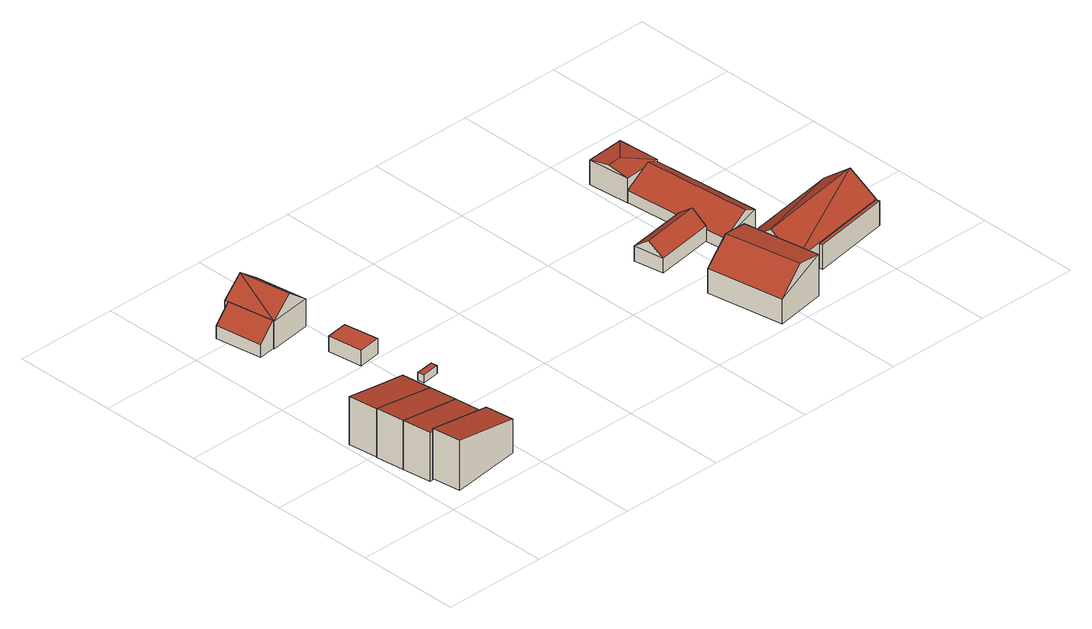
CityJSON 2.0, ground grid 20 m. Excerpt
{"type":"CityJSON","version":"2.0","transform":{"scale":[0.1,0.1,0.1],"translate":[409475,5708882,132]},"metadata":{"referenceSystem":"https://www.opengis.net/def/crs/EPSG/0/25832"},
"CityObjects":{
"building1":{"type":"Building","attributes":{"Gemeindeschluessel":"05978036","Geometrietyp2DReferenz":"3000","function":"31001_1000","roofType":"2100","measuredHeight":9.74},"geometry":[{"type":"MultiSurface","lod":"2","boundaries":[[[0,1,2,3]],[[1,4,5,2]],[[4,6,7,5]],[[6,8,9,7]],[[8,0,3,9]],[[8,6,4,1,0]],[[3,2,5,7,9]]],"semantics":{"surfaces":[{"type":"WallSurface"},{"type":"RoofSurface"},{"type":"GroundSurface"}],"values":[0,0,0,0,0,1,2]}}]},
"building2":{"type":"Building","attributes":{"Gemeindeschluessel":"05978036","Geometrietyp2DReferenz":"3000","function":"31001_1000","roofType":"2100","measuredHeight":9.53},"geometry":[{"type":"MultiSurface","lod":"2","boundaries":[[[10,11,12,13]],[[11,14,15,12]],[[14,16,17,15]],[[16,18,19,17]],[[18,10,13,19]],[[18,16,14,11,10]],[[13,12,15,17,19]]],"semantics":{"surfaces":[{"type":"WallSurface"},{"type":"RoofSurface"},{"type":"GroundSurface"}],"values":[0,0,0,0,0,1,2]}}]},
"building3":{"type":"Building","attributes":{"Gemeindeschluessel":"05978036","Geometrietyp2DReferenz":"3000","function":"31001_1000","roofType":"2100","measuredHeight":9.55},"geometry":[{"type":"MultiSurface","lod":"2","boundaries":[[[20,21,22,23]],[[21,14,15,22]],[[14,11,12,15]],[[11,20,23,12]],[[11,14,21,20]],[[23,22,15,12]]],"semantics":{"surfaces":[{"type":"WallSurface"},{"type":"RoofSurface"},{"type":"GroundSurface"}],"values":[0,0,0,0,1,2]}}]},
"building4":{"type":"Building","attributes":{"Gemeindeschluessel":"05978036","Geometrietyp2DReferenz":"3000","function":"31001_1000","roofType":"2100","measuredHeight":9.45},"geometry":[{"type":"MultiSurface","lod":"2","boundaries":[[[24,25,26,27]],[[25,28,29,26]],[[28,30,31,29]],[[30,21,32,31]],[[21,24,27,32]],[[21,30,28,25,24]],[[27,26,29,31,32]]],"semantics":{"surfaces":[{"type":"WallSurface"},{"type":"RoofSurface"},{"type":"GroundSurface"}],"values":[0,0,0,0,0,1,2]}}]},
"building5":{"type":"Building","attributes":{"Gemeindeschluessel":"05978036","Geometrietyp2DReferenz":"3000","function":"31001_2460","roofType":"2100","measuredHeight":5.57},"geometry":[{"type":"MultiSurface","lod":"2","boundaries":[[[33,34,35,36]],[[34,37,38,35]],[[37,39,40,38]],[[39,33,36,40]],[[39,37,34,33]],[[36,35,38,40]]],"semantics":{"surfaces":[{"type":"WallSurface"},{"type":"RoofSurface"},{"type":"GroundSurface"}],"values":[0,0,0,0,1,2]}}]},
"building6":{"type":"Building","attributes":{"Gemeindeschluessel":"05978036","Geometrietyp2DReferenz":"3000","function":"31001_2500","roofType":"1000","measuredHeight":1.51},"geometry":[{"type":"MultiSurface","lod":"2","boundaries":[[[41,42,43,44]],[[42,45,46,43]],[[45,47,48,46]],[[47,41,44,48]],[[47,45,42,41]],[[44,43,46,48]]],"semantics":{"surfaces":[{"type":"WallSurface"},{"type":"RoofSurface"},{"type":"GroundSurface"}],"values":[0,0,0,0,1,2]}}]},
"building7":{"type":"Building","attributes":{"Gemeindeschluessel":"05978036","Geometrietyp2DReferenz":"3000","function":"31001_2460","roofType":"1000","measuredHeight":2.96},"geometry":[{"type":"MultiSurface","lod":"2","boundaries":[[[49,50,51,52]],[[50,53,54,51]],[[53,55,56,54]],[[55,49,52,56]],[[55,53,50,49]],[[52,51,54,56]]],"semantics":{"surfaces":[{"type":"WallSurface"},{"type":"RoofSurface"},{"type":"GroundSurface"}],"values":[0,0,0,0,1,2]}}]},
"building8":{"type":"Building","attributes":{"Gemeindeschluessel":"05978036","Geometrietyp2DReferenz":"3000","function":"31001_1000","roofType":"3100","measuredHeight":8.65},"geometry":[{"type":"MultiSurface","lod":"2","boundaries":[[[57,58,59,60]],[[58,61,36,59]],[[61,62,40,36]],[[62,63,64,40]],[[63,65,66,64]],[[65,57,60,66]],[[65,67,57]],[[67,65,68]],[[68,58,67]],[[58,68,63,62,61]],[[57,67,58]],[[68,65,63]],[[60,59,36,40,64,66]]],"semantics":{"surfaces":[{"type":"WallSurface"},{"type":"RoofSurface"},{"type":"GroundSurface"}],"values":[0,0,0,0,0,0,1,1,1,1,0,0,2]}}]},
"building9":{"type":"Building","attributes":{"Gemeindeschluessel":"05978036","Geometrietyp2DReferenz":"3000","function":"31001_2700","roofType":"3100","measuredHeight":8.97},"geometry":[{"type":"MultiSurface","lod":"2","boundaries":[[[69,70,71,72]],[[70,73,74,71]],[[73,75,76,74]],[[75,69,72,76]],[[73,70,77]],[[69,75,78]],[[70,69,78,77]],[[75,73,77,78]],[[72,71,74,76]]],"semantics":{"surfaces":[{"type":"WallSurface"},{"type":"RoofSurface"},{"type":"GroundSurface"}],"values":[0,0,0,0,0,0,1,1,2]}}]},
"building10":{"type":"Building","attributes":{"Gemeindeschluessel":"05978036","Geometrietyp2DReferenz":"3000","function":"31001_2460","roofType":"3100","measuredHeight":5.08},"geometry":[{"type":"MultiSurface","lod":"2","boundaries":[[[79,80,81,82]],[[80,83,84,81]],[[83,85,86,84]],[[85,79,82,86]],[[83,80,87]],[[79,85,88]],[[80,79,88,87]],[[85,83,87,88]],[[82,81,84,86]]],"semantics":{"surfaces":[{"type":"WallSurface"},{"type":"RoofSurface"},{"type":"GroundSurface"}],"values":[0,0,0,0,0,0,1,1,2]}}]},
"building11":{"type":"Building","attributes":{"Gemeindeschluessel":"05978036","Geometrietyp2DReferenz":"3000","function":"31001_2700","roofType":"3100","measuredHeight":5.42},"geometry":[{"type":"MultiSurface","lod":"2","boundaries":[[[89,90,91,92]],[[90,93,94,91]],[[93,95,96,94]],[[95,97,98,96]],[[97,99,100,98]],[[99,89,92,100]],[[99,101,102,89]],[[95,93,90,102,101,97]],[[97,101,99]],[[89,102,90]],[[92,91,94,96,98,100]]],"semantics":{"surfaces":[{"type":"WallSurface"},{"type":"RoofSurface"},{"type":"GroundSurface"}],"values":[0,0,0,0,0,0,1,1,0,0,2]}}]},
"building12":{"type":"Building","attributes":{"Gemeindeschluessel":"05978036","Geometrietyp2DReferenz":"3000","function":"31001_2700"},"children":["building12-1","building12-2"]},
"building12-1":{"type":"BuildingPart","attributes":{"roofType":"3100","measuredHeight":8.96},"parents":["building12"],"geometry":[{"type":"MultiSurface","lod":"2","boundaries":[[[103,104,105,106]],[[104,107,108,109,105]],[[110,103,106,111]],[[107,104,112]],[[103,110,113]],[[104,113,112]],[[113,104,103]],[[112,110,107]],[[110,112,113]],[[106,105,109,114,111]],[[111,114,115,108,107,110]],[[114,109,108,115]]],"semantics":{"surfaces":[{"type":"WallSurface"},{"type":"RoofSurface"},{"type":"GroundSurface"},{"type":"ClosureSurface"}],"values":[0,0,0,0,0,1,1,1,1,2,0,3]}}]},
"building12-2":{"type":"BuildingPart","attributes":{"roofType":"1000","measuredHeight":4.77},"parents":["building12"],"geometry":[{"type":"MultiSurface","lod":"2","boundaries":[[[108,116,117,109]],[[116,118,119,117]],[[118,115,114,119]],[[115,118,116,108]],[[109,117,119,114]],[[109,114,115,108]]],"semantics":{"surfaces":[{"type":"WallSurface"},{"type":"RoofSurface"},{"type":"GroundSurface"},{"type":"ClosureSurface"}],"values":[0,0,0,1,2,3]}}]},
"building13":{"type":"Building","attributes":{"Gemeindeschluessel":"05978036","Geometrietyp2DReferenz":"3000","function":"31001_2700","roofType":"5000","measuredHeight":5.6},"geometry":[{"type":"MultiSurface","lod":"2","boundaries":[[[120,121,122,123]],[[121,124,125,122]],[[124,126,127,125]],[[126,120,123,127]],[[124,121,128]],[[120,126,129]],[[121,120,129,128]],[[126,124,128,129]],[[123,122,125,127]]],"semantics":{"surfaces":[{"type":"WallSurface"},{"type":"RoofSurface"},{"type":"GroundSurface"}],"values":[0,0,0,0,1,0,1,1,2]}}]}
},
"vertices":[
[41,27,106],[34,83,106],[34,83,8],[41,27,8],[165,99,76],[165,99,8],[171,100,75],[171,100,8],[178,45,75],[178,45,8],
[28,82,101],[21,138,101],[21,138,5],[28,82,5],[158,157,69],[158,157,5],[165,99,69],[165,99,5],[34,83,99],[34,83,5],
[14,193,101],[151,210,69],[151,210,5],[14,193,5],
[14,193,100],[7,250,100],[7,250,6],[14,193,6],[85,259,82],[85,259,6],[144,267,69],[144,267,6],[151,210,6],
[114,538,58],[81,533,28],[81,533,3],[114,538,3],[68,623,28],[68,623,3],[100,628,58],[100,628,3],
[247,306,25],[248,294,25],[248,294,10],[247,306,10],[214,289,25],[214,289,10],[212,302,25],[212,302,10],
[167,463,39],[209,469,39],[209,469,9],[167,463,9],[219,402,39],[219,402,9],[176,396,39],[176,396,9],
[196,547,57],[114,535,57],[114,535,3],[196,547,3],[114,538,57],[100,628,57],[99,635,57],[99,635,3],[181,647,57],[181,647,3],[155,541,90],[140,641,90],
[748,5,60],[723,153,60],[723,153,12],[748,5,12],[822,170,93],[822,170,12],[847,22,93],[847,22,12],[772,161,102],[798,14,102],
[830,267,37],[715,249,37],[715,249,8],[830,267,8],[706,307,37],[706,307,8],[826,326,37],[826,326,8],[711,278,59],[828,297,59],
[907,232,50],[834,226,30],[834,226,7],[907,232,7],[830,267,30],[830,267,7],[826,326,30],[826,326,7],[817,437,30],[817,437,7],[890,443,50],[890,443,7],[867,441,61],[884,230,61],
[822,170,63],[1038,207,63],[1038,207,14],[822,170,14],[1056,104,63],[1056,104,62],[1056,104,14],[840,66,63],[840,66,14],[1047,155,103],[831,118,103],[901,77,14],[901,77,62],
[1057,97,62],[1057,97,14],[903,70,62],[903,70,14],
[810,518,54],[884,524,54],[884,524,6],[810,518,6],[890,443,54],[890,443,6],[817,437,54],[817,437,6],[842,480,62],[814,478,62]
]}
